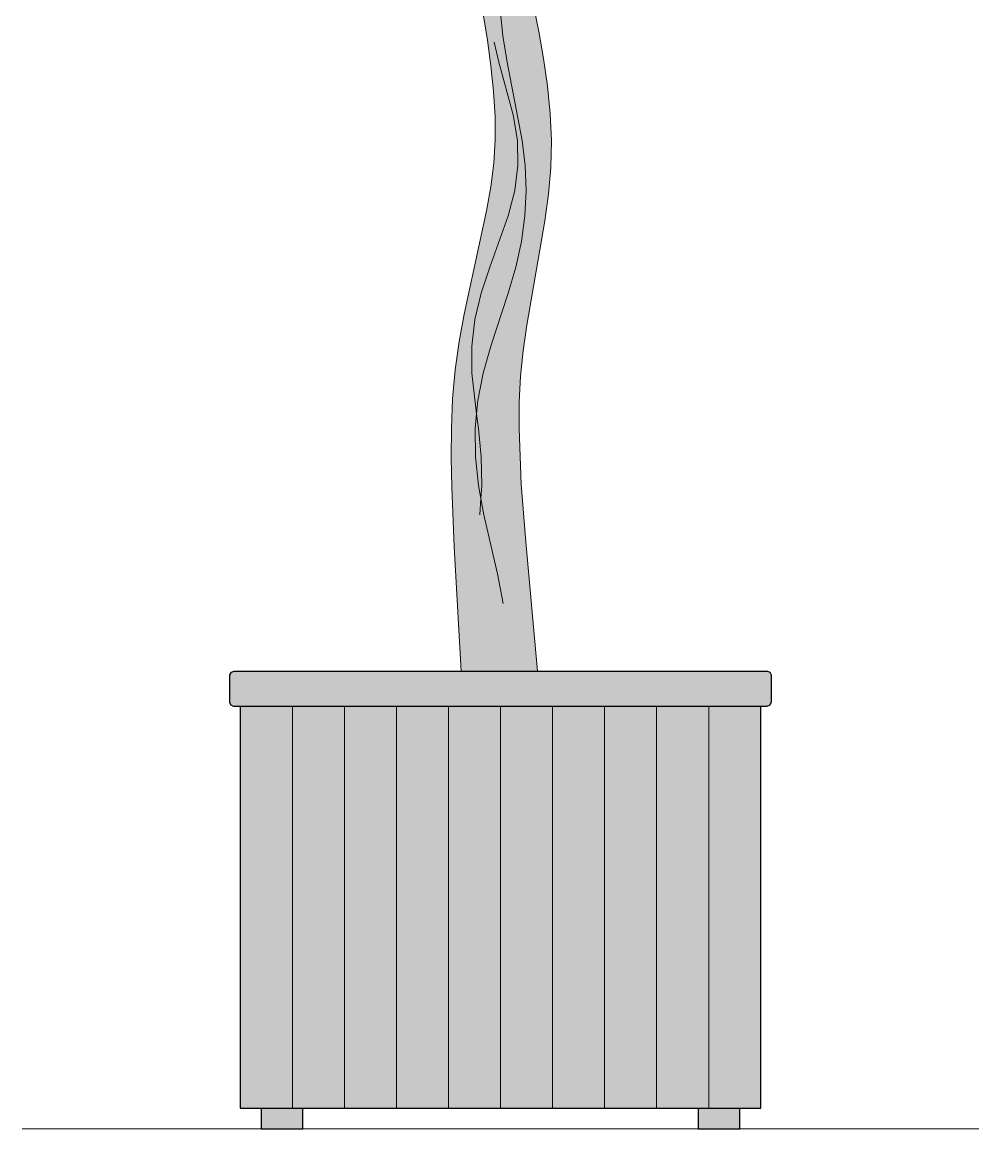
# Model space of a CAD drawing. Header units: millimetres. Extents: x -4 to 8794, y -6642 to 2653.
# Drawn here: x 7832 to 8751, y 0 to 1064 of the extents above; entities that cross this region are included whole.
import ezdxf

# ---------------------------------------------------------------- set-up
doc = ezdxf.new("R2010")
doc.units = ezdxf.units.MM
for name, color, linetype, lineweight, true_color in [('VEG-MACETA', 25, 'Continuous', 25, 0x745440), ('VEG-TEXTO', 47, 'Continuous', 18, 0x464646), ('VEG-TRONCO', 25, 'Continuous', 18, 0x684830)]:
    doc.layers.add(name, color=color, linetype=linetype, lineweight=lineweight, true_color=true_color)
doc.layers.add('VEG-RELLENO', color=253, linetype='Continuous', true_color=0x96c896)

# ---------------------------------------------------------------- blocks, each defined once
blk = doc.blocks.new('VEG_Olivo_ALZADO')
at = {"layer": 'VEG-RELLENO', "true_color": 0x967052}
h = blk.add_hatch(color=23, dxfattribs=at)
h.dxf.hatch_style = 1
h.paths.add_polyline_path([(-37.8, 440), (-44.5, 559.4), (-46.9, 616.8), (-47.4, 645.2), (-47.1, 673.5), (-46, 701.5), (-43.5, 729.4), (-39.6, 756.6), (-34.8, 783.1), (-13.5, 882.2), (-9.4, 905.4), (-6.5, 928), (-5, 950.2), (-5.1, 973), (-6.6, 997), (-9.2, 1021.6), (-12.6, 1046.5), (-24.4, 1118.3), (-29.8, 1154.5), (-15.7, 1139.5), (5.7, 1160.5), (-32.1, 1197), (-30.5, 1217), (-28.7, 1226.2), (-26.6, 1234), (-22.1, 1246), (-17.6, 1226.9), (5.1, 1232.5), (-11.9, 1207.4), (10.9, 1193.2), (14.1, 1166.1), (22.5, 1123.6), (-0.7, 1108.2), (10.7, 1091.8), (26.8, 1103.5), (36.7, 1054.8), (41.3, 1028.8), (45.1, 1002.4), (47.8, 975.9), (49, 949.8), (48.4, 923.9), (46.1, 898.2), (42.7, 872.7), (25.3, 772.5), (21.8, 747.8), (19.2, 723.3), (18, 698.5), (17.9, 673), (20, 619.6), (24.3, 564.3), (35.6, 440)])
h.paths.add_polyline_path([(-3.9, 1276.5), (-1.3, 1276.9), (-2.8, 1272.1)])
h.paths.add_polyline_path([(16.6, 1255.5), (15.6, 1246.7), (13.5, 1244)])
h.paths.add_polyline_path([(6.3, 1238.2), (8.6, 1237.5), (7, 1235.3)])
at = {"layer": 'VEG-RELLENO', "true_color": 0xb48b61}
h = blk.add_hatch(color=43, dxfattribs=at)
h.dxf.hatch_style = 1
h.paths.add_polyline_path([(260, 410), (258.8, 407.2), (256, 406), (-256.4, 406), (-258.8, 407.2), (-260, 409.6), (-260, 436.4), (-258.5, 439.1), (-256, 440), (256.4, 440), (258.8, 438.8), (260, 436.4)])
at = {"layer": 'VEG-RELLENO', "true_color": 0xc89a6c}
h = blk.add_hatch(color=43, dxfattribs=at)
h.dxf.hatch_style = 1
h.paths.add_polyline_path([(250, 20), (-250, 20), (-250, 406), (250, 406)])
at = {"layer": 'VEG-RELLENO', "true_color": 0xa07b56}
h = blk.add_hatch(color=33, dxfattribs=at)
h.dxf.hatch_style = 1
h.paths.add_polyline_path([(-190, 0), (-230, 0), (-230, 20), (-190, 20)])
h = blk.add_hatch(color=33, dxfattribs=at)
h.dxf.hatch_style = 1
h.paths.add_polyline_path([(230, 0), (190, 0), (190, 20), (230, 20)])
at = {"layer": 'VEG-MACETA'}
blk.add_lwpolyline([(260, 410), (258.8, 407.2), (256, 406), (-256.4, 406), (-258.8, 407.2), (-260, 409.6), (-260, 436.4), (-258.5, 439.1), (-256, 440), (256.4, 440), (258.8, 438.8), (260, 436.4)], close=True, dxfattribs=at)
for points in [[(-250, 406), (-250, 20), (250, 20), (250, 406)], [(-230, 20), (-230, 0), (-190, 0), (-190, 20)], [(190, 20), (190, 0), (230, 0), (230, 20)]]:
    blk.add_lwpolyline(points, dxfattribs=at)
at = {"layer": 'VEG-MACETA', "lineweight": 9}
for points in [[(-200, 20), (-200, 406)], [(-150, 20), (-150, 406)], [(-100, 20), (-100, 406)], [(-50, 20), (-50, 406)], [(0, 20), (0, 406)], [(50, 20), (50, 406)], [(100, 20), (100, 406)], [(150, 20), (150, 406)], [(200, 20), (200, 406)]]:
    blk.add_lwpolyline(points, dxfattribs=at)
at = {"layer": 'VEG-TRONCO'}
for points in [[(-37.8, 440), (-44.5, 559.4), (-46.9, 616.8), (-47.4, 645.2), (-47.1, 673.5), (-46, 701.5), (-43.5, 729.4), (-39.6, 756.6), (-34.8, 783.1), (-13.5, 882.2), (-9.4, 905.4), (-6.5, 928), (-5, 950.2), (-5.1, 973), (-6.6, 997), (-9.2, 1021.6), (-12.6, 1046.5), (-24.4, 1118.3), (-29.8, 1154.5)], [(26.8, 1103.5), (36.7, 1054.8), (41.3, 1028.8), (45.1, 1002.4), (47.8, 975.9), (49, 949.8), (48.4, 923.9), (46.1, 898.2), (42.7, 872.7), (25.3, 772.5), (21.8, 747.8), (19.2, 723.3), (18, 698.5), (17.9, 673), (20, 619.6), (24.3, 564.3), (35.6, 440)]]:
    blk.add_lwpolyline(points, dxfattribs=at)
at = {"layer": 'VEG-TRONCO', "lineweight": 9}
for points in [[(-23.1, 687.1), (-21.8, 700), (-16.6, 726.3), (-9.2, 752.2), (7.4, 803.1), (14.6, 828.1), (20.1, 852.9), (23.5, 877.4), (24.6, 901.8), (23.6, 925.9), (20.7, 950), (6.3, 1025.2), (2.3, 1050.6), (-0.3, 1075.6), (-1.9, 1099.8), (-3.1, 1151.9)], [(-23.1, 687.1), (-27.5, 726.3), (-27.7, 752.2), (-24.7, 777.8), (-18.7, 803.1), (-10.3, 828.1), (7.5, 877.4), (13.8, 901.8), (16.8, 925.9), (16.2, 950), (12, 974.5), (-1.6, 1025.2), (-6.2, 1044.4)], [(-18.9, 605.7), (-21.2, 618.2), (-24.1, 645.9), (-24.4, 673.2), (-23.1, 687.1)], [(-18.9, 605.7), (-18.1, 618.2), (-18.6, 645.9), (-21.2, 673.2), (-23.1, 687.1)], [(-19.8, 590.2), (-18.9, 605.7)], [(2.7, 504.9), (-2.9, 533.4), (-16, 590.2), (-18.9, 605.7)]]:
    blk.add_lwpolyline(points, dxfattribs=at)

msp = doc.modelspace()

# ---------------------------------------------------------------- linework, layer by layer
at = {"layer": 'VEG-TEXTO'}
msp.add_line((7832.3, 0), (8751.5, 0), dxfattribs=at)

# ---------------------------------------------------------------- block references
msp.add_blockref('VEG_Olivo_ALZADO', (8291.9, 0))

doc.saveas('drawing.dxf')
